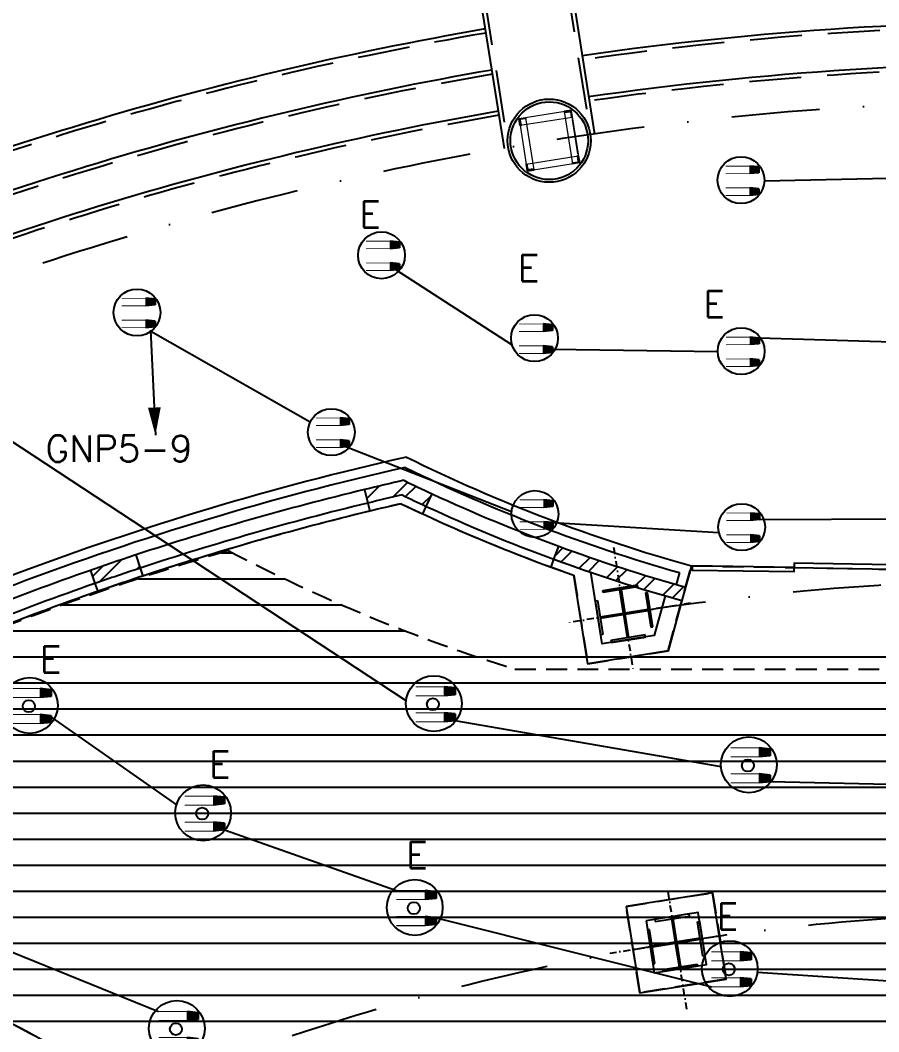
# Model space of a CAD drawing. Header units: inches. Extents: x 567115 to 582893, y 124948 to 133566.
# Drawn here: x 574630 to 575249, y 131767 to 132496 of the extents above; entities that cross this region are included whole.
import ezdxf

# ---------------------------------------------------------------- set-up
doc = ezdxf.new("R2010")
doc.units = ezdxf.units.IN
doc.header["$MEASUREMENT"] = 0
for name, pattern in [('DASHDOT', [25.4, 12.7, -6.35, 0, -6.35]), ('DASHDOT2', [0.5, 0.25, -0.125, 0, -0.125]), ('DASHED', [0.75, 0.5, -0.25]), ('DASHED2', [0.375, 0.25, -0.125]), ('HIDDEN', [0.375, 0.25, -0.125])]:
    doc.linetypes.add(name, pattern=pattern)
for name, color, linetype in [('1', 15, 'Continuous'), ('2', 1, 'Continuous'), ('AX', 1, 'Continuous'), ('Door', 1, 'Continuous'), ('ELECT', 3, 'Continuous'), ('hatch lika', 1, 'Continuous'), ('kazeb', 15, 'Continuous'), ('khatchin', 15, 'DASHED'), ('LIGHTING', 3, 'Continuous'), ('LIGHTING WIRE', 4, 'Continuous'), ('N', 2, 'Continuous'), ('nama', 2, 'Continuous'), ('new', 2, 'Continuous'), ('wall kanaf', 4, 'Continuous'), ('wall lika', 1, 'Continuous'), ('win', 1, 'Continuous'), ('wire', 4, 'Continuous')]:
    doc.layers.add(name, color=color, linetype=linetype)
doc.styles.add('ROMANS', font='romans.shx')
pattern_1 = [(0, (0, 0), (0, 18.75), [])]
pattern_2 = [(45, (15.025401272811, 15.10905221286521), (-13.25825214724776, 13.25825214724777), []), (45, (23.86423602281138, 15.10905221286521), (-13.25825214724776, 13.25825214724777), [])]

# ---------------------------------------------------------------- blocks, each defined once
blk = doc.blocks.new('kam2x18t')
at = {"layer": 'ELECT'}
for p, q in [((15.88771896019171, 11.68841516475368), (7.902089985866041, 12.48779149723123)), ((7.902089985866041, 9.195696006165235), (15.88771896019171, 9.195696006165235)), ((8.878080813839915, 12.39009299771715), (8.878080813839915, 6.001299014635151)), ((9.472345375506848, 12.33060600835597), (9.472345375506848, 6.060786003996327)), ((10.10842643283104, 12.26693310988776), (10.10842643280921, 6.124458902442711)), ((10.70269099449797, 12.20744612052658), (10.70269099449797, 6.183945891803887)), ((11.33877205180033, 12.1437732220802), (11.33877205180033, 6.247618790250272)), ((11.93303661346727, 12.08428623271902), (11.93303661346727, 6.307105779611447)), ((12.83276316056435, 11.96832512042602), (12.83276316056435, 6.397170082600496)), ((13.42702772223129, 11.93473494039063), (13.42702772223129, 6.456657071961672)), ((14.1509906094725, 11.86226490708214), (14.1509906094725, 6.529127105248335)), ((14.74525517113943, 11.80277791772096), (14.74525517113943, 6.588614094609511)), ((15.29345439852477, 11.74790215411485), (15.29345439852477, 6.643489858215617)), ((15.88771896019171, 11.68841516475368), (15.88771896019171, 6.702976847576792)), ((15.88771896019171, 6.702976847576792), (7.902089985866041, 5.903600515099242)), ((15.88771896019171, -7.356627234781627), (7.902089985866041, -6.557250902304077)), ((8.878080813839915, -6.654949401818158), (8.878080813839915, -13.04374338490015)), ((9.472345375506848, -6.714436391179333), (9.472345375506848, -12.98425639553898)), ((10.10842643283104, -6.778109289647546), (10.10842643280921, -12.92058349709259)), ((10.70269099449797, -6.837596279008721), (10.70269099449797, -12.86109650773142)), ((11.33877205180033, -6.901269177455106), (11.33877205180033, -12.79742360928503)), ((11.93303661346727, -6.960756166816282), (11.93303661346727, -12.73793661992386)), ((12.83276316056435, -7.076717279109289), (12.83276316056435, -12.64787231693481)), ((13.42702772223129, -7.110307459144678), (13.42702772223129, -12.58838532757363)), ((14.1509906094725, -7.18277749245317), (14.1509906094725, -12.51591529428697)), ((14.74525517113943, -7.242264481814345), (14.74525517113943, -12.45642830492579)), ((15.29345439852477, -7.297140245420451), (15.29345439852477, -12.40155254131969)), ((15.88771896019171, -7.356627234781627), (15.88771896019171, -12.34206555195851)), ((7.902089985866041, -9.84934639337007), (15.88771896019171, -9.84934639337007)), ((15.88771896019171, -12.34206555195851), (7.902089985866041, -13.14144188443606))]:
    blk.add_line(p, q, dxfattribs=at)
at = {"layer": 'ELECT', "const_width": 0.7741439999913834}
for points in [[(-13.13894702601829, 12.48779149723123), (-13.13894702601829, 12.48779149723123), (7.902089985866041, 12.48779149723123), (7.902089985866041, 5.903600515099242), (-13.13894702601829, 5.903600515099242)], [(-13.13894702601829, -6.557250902304077), (-13.13894702601829, -6.557250902304077), (7.902089985866041, -6.557250902304077), (7.902089985866041, -13.14144188443606), (-13.13894702601829, -13.14144188443606)]]:
    blk.add_lwpolyline(points, dxfattribs=at)
at = {"layer": 'ELECT'}
for centre, radius in [((0.2270562094345223, 0.1683127936776145), 20.41578541488291), ((-0.4541124188690446, -0.3366255873552291), 4.408298720569396)]:
    blk.add_circle(centre, radius, dxfattribs=at)
blk = doc.blocks.new('KAM2X18W')
at = {"layer": 'ELECT'}
for p, q in [((2.58939529608341, 1.904778831190825), (1.269020134986846, 2.036950843835875)), ((1.269020134986846, 1.492622885658108), (2.589395296082955, 1.492622885658164)), ((1.430394279823389, 2.020796991400353), (1.430394279823162, 0.9644487799158554)), ((1.528652309199515, 2.010961179667518), (1.528652309199032, 0.9742845916486402)), ((1.6338244416919, 2.000433253336283), (1.633824441691672, 0.9848125179799894)), ((1.732082471068026, 1.990597441603569), (1.732082471067798, 0.9946483297128168)), ((1.837254603559956, 1.980069515272334), (1.837254603559046, 1.005176256043995)), ((1.935512632935854, 1.970233703539556), (1.935512632935399, 1.015012067776766)), ((2.084276942970945, 1.951060239204104), (2.084276942970234, 1.029903652264593)), ((2.182534972346843, 1.945506307318844), (2.18253497234636, 1.039739463997428)), ((2.302237830686721, 1.933523828268726), (2.302237830686238, 1.051721943047596)), ((2.400495860062364, 1.923688016535891), (2.400495860061454, 1.06155775478026)), ((2.491137266706829, 1.914614642923659), (2.491137266706829, 1.070631128392783)), ((2.58939529608341, 1.904778831190825), (2.589395296082699, 1.080466940125561)), ((2.589395296082699, 1.080466940125561), (1.269020134986846, 0.9482949274803332)), ((2.58939529608341, -1.244203047028677), (1.269020134986846, -1.112031034383627)), ((1.430394279823389, -1.128184886819149), (1.430394279823162, -2.184533098303646)), ((1.528652309199515, -1.138020698551983), (1.528652309199032, -2.174697286570861)), ((1.6338244416919, -1.148548624883219), (1.633824441691672, -2.164169360239512)), ((1.732082471068026, -1.158384436615933), (1.732082471067798, -2.154333548506685)), ((1.837254603559956, -1.168912362947168), (1.837254603559046, -2.143805622175506)), ((1.935512632935854, -1.178748174679946), (1.935512632935399, -2.133969810442736)), ((2.084276942970945, -1.197921639015398), (2.084276942970234, -2.119078225954908)), ((2.182534972346843, -1.203475570900657), (2.18253497234636, -2.109242414222074)), ((2.302237830686721, -1.215458049950776), (2.302237830686238, -2.097259935171905)), ((2.400495860062364, -1.22529386168361), (2.400495860061454, -2.087424123439241)), ((2.491137266706829, -1.234367235295842), (2.491137266706829, -2.078350749826718)), ((2.58939529608341, -1.244203047028677), (2.589395296082699, -2.068514938093941)), ((1.269020134986846, -1.656358992561394), (2.589395296082955, -1.656358992561337)), ((2.589395296082699, -2.068514938093941), (1.269020134986846, -2.200686950739168))]:
    blk.add_line(p, q, dxfattribs=at)
at = {"layer": 'ELECT', "const_width": 0.1279999999981374}
for points in [[(-2.209987307440628, 2.036950843835875), (-2.209987307440628, 2.036950843835875), (1.269020134986846, 2.036950843835875), (1.269020134986846, 0.9482949274803332), (-2.209987307440628, 0.9482949274803332)], [(-2.209987307440628, -1.112031034383627), (-2.209987307440628, -1.112031034383627), (1.269020134986846, -1.112031034383627), (1.269020134986846, -2.200686950739168), (-2.209987307440628, -2.200686950739168)]]:
    blk.add_lwpolyline(points, dxfattribs=at)
at = {"layer": 'ELECT'}
blk.add_circle((0, 0), 3.375625895306392, dxfattribs=at)
blk = doc.blocks.new('FELESH1')
at = {"layer": 'wire', "color": 4, "linetype": 'Continuous'}
blk.add_line((10.69101856596535, 62.54183002842183), (-4.068202349619241, -22.21030323167361), dxfattribs=at)
at = {"layer": 'wire', "color": 4}
blk.add_lwpolyline([(-4.068202349619241, -22.21030323167361, 0, 10.44, 0), (0, 0, 10.44, 10.44, 0)], format="xyseb", dxfattribs=at)
blk = doc.blocks.new('sec (2-2)38')
at = {"layer": 'new', "color": 1, "linetype": 'DASHDOT2', "ltscale": 20}
for p, q in [((2.91068e-11, 48.52586728293679), (-2.91064e-11, -41.44945532240671)), ((48.5258672828786, 2.91038e-11), (-41.44945532246492, 8.73115e-11))]:
    blk.add_line(p, q, dxfattribs=at)
at = {"layer": 'new', "color": 1}
for p, q in [((-12.5, 19.00000000005821), (12.5, 19.00000000005821)), ((-12.5, 17.50000000005821), (-12.5, 19.00000000005821)), ((12.5, 17.50000000005821), (-12.5, 17.50000000005821)), ((-0.5, 17.50000000005821), (-0.5, 0.5000000000582077)), ((0.5, 17.50000000005821), (0.5, 0.5000000000582077)), ((12.5, 19.00000000005821), (12.5, 17.50000000005821)), ((-19, -12.49999999994179), (-19, 12.50000000005821)), ((-19, 12.50000000005821), (-17.5, 12.50000000005821)), ((-17.5, 12.50000000005821), (-17.5, -12.49999999994179)), ((19, 12.50000000005821), (17.5, 12.50000000005821)), ((17.5, 12.50000000005821), (17.5, -12.49999999994179)), ((19, -12.49999999994179), (19, 12.50000000005821)), ((-17.5, 0.5000000000582077), (17.5, 0.5000000000582077)), ((-17.5, -0.4999999999417926), (17.5, -0.4999999999417926)), ((-0.5, -0.4999999999417926), (-0.5, -17.49999999994179)), ((0.5, -0.4999999999417926), (0.5, -17.49999999994179)), ((-17.5, -12.49999999994179), (-19, -12.49999999994179)), ((17.5, -12.49999999994179), (19, -12.49999999994179)), ((12.5, -17.49999999994179), (-12.5, -17.49999999994179)), ((-12.5, -17.49999999994179), (-12.5, -18.99999999994179)), ((-12.5, -18.99999999994179), (12.5, -18.99999999994179)), ((12.5, -18.99999999994179), (12.5, -17.49999999994179))]:
    blk.add_line(p, q, dxfattribs=at)
for points in [[(0.5, 0.5000000000582077), (-0.5, -0.4999999999417926)], [(-0.5, 0.5000000000582077), (0.5, -0.4999999999417926)]]:
    blk.add_lwpolyline(points, dxfattribs=at)
blk = doc.blocks.new('A$C10185DBA')
at = {"layer": 'N', "linetype": 'DASHED2', "ltscale": 0.0001}
h = blk.add_hatch(color=1, dxfattribs=at)
edge = h.paths.add_edge_path()
edge.add_line((5.000067883753221, 3.000007986411218), (4.880067883786749, 3.000007986402488))
edge.add_arc((4.880067883786749, 2.820007986400391), 0.180000000006461, 90, 180)
edge.add_line((4.700067883767191, 2.820007986400391), (4.700067883837037, 0.6002595661161352))
edge.add_ellipse((4.393034915770734, 0.6043227171040229), major_axis=(0.2460731599318184, 0.212309926993431), ratio=0.8861433378090007, start_angle=225.0000000381113, end_angle=315.00000005217186, ccw=False)
edge.add_line((4.35206788709145, 0.3000079872179776), (2.180067883772779, 0.3000079872092465))
edge.add_arc((2.180067883772779, 0.120007987207151), 0.180000000006461, 90, 179.9999999972208)
edge.add_line((2.000067883753219, 0.1200079872158822), (2.000067883753219, 7.987249409799335e-06))
edge.add_line((2.000067883753219, 7.9872494098e-06), (5.000067883753221, 7.9872406786e-06))
edge.add_line((5.000067883753221, 7.9872406786e-06), (5.000067883753221, 3.000007986411218))
at = {"layer": 'N', "color": 1}
for p, q in [((2.000153748667798, 7.9872406786e-06), (2.000153748667798, 0.1200079872158822)), ((5.000153748667798, 7.9872406786e-06), (2.000153748667798, 7.9872406786e-06)), ((2.000153748667798, 7.9872406786e-06), (2.000153748667798, 7.9872406786e-06)), ((2.175771352826818, 0.3000079872092465), (4.3566687218446, 0.2999811365420477)), ((4.700153748611918, 0.6002595656271908), (4.700153748681768, 2.820007986409122)), ((5.000153748667798, 3.000007986402488), (4.880153748701327, 3.000007986402488)), ((5.000153748667798, 3.000007986402488), (5.000153748667798, 7.9872406786e-06))]:
    blk.add_line(p, q, dxfattribs=at)
for centre in [(2.180153748687355, 0.1200079872158822), (4.880153748701327, 2.820007986409122)]:
    blk.add_arc(centre, 0.1799999999916181, 90, 180, dxfattribs=at)
at = {"layer": 'N', "color": 1, "extrusion": (0, 0, -1)}
blk.add_ellipse((4.393120780685313, 0.6043227171040229), major_axis=(0.2460731599318183, 0.212309926993431), ratio=0.886143337809001, start_param=0.7853981625394653, end_param=2.356194489579768, dxfattribs=at)
blk = doc.blocks.new('sotonak')
at = {"layer": 'N', "color": 15, "linetype": 'Continuous', "lineweight": 0, "ltscale": 0.0001}
for p, q in [((15.54345469654072, 21.91805228797603), (-21.91805228823796, 15.54345469846157)), ((15.54345469654072, 21.91805228797603), (21.91805228753947, -15.54345469630789)), ((-21.91805228823796, 15.54345469846157), (-15.54345469700638, -21.91805228727753)), ((16.38221753726248, 16.98890663209022), (-21.0792894475162, 10.61430904257577)), ((20.82766059436835, -9.135565343720373), (16.63384638971183, 15.51016293559223)), ((-15.54345469700638, -21.91805228727753), (21.91805228753947, -15.54345469630789))]:
    blk.add_line(p, q, dxfattribs=at)
for points in [[(-10.6143090397818, -21.07928945266758), (-16.98890663054771, 16.38221753947437)], [(10.61430904048029, 21.07928944722516), (16.98890663147904, -16.38221753729158)], [(-16.38221753772814, -16.98890663238126), (21.07928944670129, -10.61430904135341)]]:
    blk.add_lwpolyline(points, dxfattribs=at)
at = {"layer": 'N', "color": 2, "linetype": 'Continuous', "lineweight": 0, "ltscale": 0.0001, "yscale": 1.666666666666666, "zscale": 1.666666666666666}
for p, xscale, rotation in [((7.327957087079994, 20.52008435674361), -1.666666666666666, 189.6571742515168), ((-13.70255914446898, 16.94144887462607), 1.666666666666666, 189.6571742497791), ((13.70255914423615, -16.94144887363654), 1.666666666666666, 9.657174249806452), ((-7.327957087429238, -20.52008435569587), -1.666666666666666, 9.657174251544028)]:
    blk.add_blockref('A$C10185DBA', p, dxfattribs=dict(at, xscale=xscale, rotation=rotation))

msp = doc.modelspace()

# ---------------------------------------------------------------- hatches: boundary and pattern name
at = {"layer": 'hatch lika'}
h = msp.add_hatch(dxfattribs=at)
h.set_pattern_fill('ANSI32', color=256, scale=50)
h.set_pattern_definition(pattern_2)
h.paths.add_polyline_path([(574906.4875374619, 132164.7283883601, 0.0034292277355922), (574878.2542474361, 132158.086307112), (574880.6110064008, 132148.367990016, -0.0030125853416064), (574905.2919426898, 132154.1960634531, 0.0039820085474366), (574922.722154113, 132145.9545435774), (574926.9245743289, 132155.0286641589, -0.0047111059074957)])
h = msp.add_hatch(dxfattribs=at)
h.set_pattern_fill('ANSI32', color=256, scale=50)
h.set_pattern_definition(pattern_2)
h.paths.add_polyline_path([(575018.179741708, 132117.2440043565), (575014.7374705066, 132107.8551402628, 0.0058249463605357), (575041.3283831374, 132098.4559627461, 0.0141797471448667), (575106.911396459, 132078.1861221775), (575109.5493251614, 132087.8320192353, -0.0199970725469606)])
h = msp.add_hatch(dxfattribs=at)
h.set_pattern_fill('ANSI32', color=256, scale=50)
h.set_pattern_definition(pattern_2)
h.paths.add_polyline_path([(574716.548877724, 132101.4636323428), (574713.4125410507, 132110.9590729471, 0.0040881529331569), (574680.6699014866, 132099.8464746729), (574683.9610863015, 132090.4035883282, -0.0040881529331576)])
at = {"layer": 'kazeb'}
h = msp.add_hatch(dxfattribs=at)
h.set_pattern_fill('LINE', color=256, scale=150)
h.set_pattern_definition(pattern_1)
edge = h.paths.add_edge_path()
edge.add_arc((575361.5920008518, 130138.3380582321), 2059.539099706101, 106.4018830308903, 120.301117785527, ccw=False)
edge.add_arc((575361.5875456007, 133229.2629677143), 1257.725893198233, 242.4588771768656, 250.8430858311194)
edge.add_line((574948.8567536114, 132041.1856487805), (575774.3659894883, 132041.200390743))
edge.add_arc((575362.3746057772, 133227.7365357757), 1256.027437487439, 289.1481230944804, 297.8703364661393)
edge.add_arc((575361.7388226992, 130138.5968010154), 2064.257172178478, 59.64565037531412, 73.45619684846639, ccw=False)
edge.add_arc((575361.5647296075, 133229.7544402458), 1674.613743458227, 231.6471709145323, 308.53793346990955, ccw=False)
h.paths.add_polyline_path([(575113.2219544176, 131701.7792547744), (575052.1280187455, 131691.2184298024), (575041.5671937735, 131752.3123654747), (575102.6611294457, 131762.8731904466)], flags=16)
h.paths.add_polyline_path([(575609.9694238324, 131701.4543988983), (575671.0480296918, 131690.8052718792), (575681.6971567109, 131751.8838777387), (575620.6185508515, 131762.5330047577)], flags=16)
h = msp.add_hatch(dxfattribs=at)
h.set_pattern_fill('LINE', color=256, scale=150)
h.set_pattern_definition(pattern_1)
edge = h.paths.add_edge_path()
edge.add_arc((562282.2939066099, 139745.7664967458), 14483.14776331923, 325.2965481963228, 326.87902642173736, ccw=False)
edge.add_arc((575361.3053178124, 133228.8395750184), 2088.732556083166, 235.8585946426628, 245.1934947678078)
edge.add_line((574484.9668237695, 131332.8346871817), (574652.7703388853, 131695.9315948565))
edge.add_arc((575364.8291687544, 133235.0270944651), 1695.830986304326, 235.82332366580948, 245.1724926906728, ccw=False)

# ---------------------------------------------------------------- linework, layer by layer
at = {"layer": '1', "color": 15, "linetype": 'HIDDEN', "ltscale": 150}
for p, q in [((575023.4175978844, 132524.7556694933), (575041.0057534109, 132413.710278989)), ((574964.1780982998, 132515.4689805666), (574981.7810996443, 132404.3298588143))]:
    msp.add_line(p, q, dxfattribs=at)
for radius, start, end in [(2418.974239596525, 99.78083623436578, 114.2220249053375), (2388.974239596538, 88.9999999984635, 98.20857360606941), (2388.974239596538, 99.79064049351075, 114.211092027446), (2358.974239596551, 88.9999999984635, 98.19850619825779), (2358.974239596551, 99.8006941508064, 114.1998810401101)]:
    msp.add_arc((575376.5909305934, 130103.1481571379), radius, start, end, dxfattribs=at)
at = {"layer": '2'}
for p, q in [((575025.9179812254, 132528.1461813051), (575043.9688172227, 132414.1795900244)), ((574960.7508879416, 132517.9301265897), (574978.8180358326, 132403.8605477793))]:
    msp.add_line(p, q, dxfattribs=at)
at = {"layer": '2', "color": 1}
msp.add_circle((575011.3164547249, 132409.4004324277), 27.98146050622434, dxfattribs=at)
at = {"layer": '2'}
for radius, start, end in [(2391.960243008217, 88.9999999984635, 98.20956182957508), (2421.960243008205, 99.77987367560141, 114.2230982704921), (2361.96024300823, 88.9999999984635, 98.19951970164192), (2391.960243008217, 99.78965362024218, 114.2121925068784), (2361.96024300823, 99.79968203358517, 114.2010096720162)]:
    msp.add_arc((575376.5909305934, 130103.1481571379), radius, start, end, dxfattribs=at)
at = {"layer": 'AX', "color": 15, "linetype": 'DASHDOT', "ltscale": 5}
for radius, start, end in [(2335, 63.00000000106037, 128.0000000008274), (1990, 78.99999999895945, 99.00000000256031), (1750, 48.00000000070504, 128.0000000008274)]:
    msp.add_arc((575376.5909305934, 130103.1481571379), radius, start, end, dxfattribs=at)
at = {"layer": 'Door'}
for points in [[(575187.8873961437, 132101.9567206084), (575114.2710219198, 132103.1205152655), (575114.2186032028, 132100.1209732538), (575187.8349774266, 132098.9571785968)], [(575257.9308892937, 132103.7352687362), (575187.9396947353, 132104.9562647168), (575187.8873961437, 132101.9567206084), (575257.8785907022, 132100.7357246281)]]:
    msp.add_lwpolyline(points, close=True, dxfattribs=at)
at = {"layer": 'khatchin', "ltscale": 30}
for points in [[(576446.8687627377, 131908.7816409927, -0.3400768038858287), (574401.1957758662, 131920.134556239), (574534.8244237619, 131982.4466181016), (574518.3751241834, 132018.1332431446, -0.04865213269020099), (574904.586270788, 132147.8764645474, 0.027694860352475), (575029.0035984892, 132096.3659252157), (575039.1018480833, 132032.6080865447), (575096.9526388097, 132041.7707516563), (575113.7329421508, 132103.129907603), (575709.2650097767, 132092.7808588591), (575723.6999159649, 132030.8336523245), (575781.1956931516, 132019.6576053806), (575793.5288194423, 132083.021087721, 0.0276948603519421), (575919.6680473818, 132130.1581460653, -0.0675325208941735), (576446.8687627375, 131908.7816409927, -10.5964854451027)], [(574322.4629420103, 131916.5146811493, -0.06072131591200715), (574780.0337983066, 132114.0635857967, 0.04534767579056263), (574986.6356276537, 132028.7274698426), (575736.6403187662, 132028.742487913, 0.04667832141147889), (575949.5325187937, 132117.3985201681, -0.06033292257958786), (576404.9037458355, 131919.8785350564, -0.3486809573290723), (574322.4629419922, 131916.5146811943, -0.7999800677110885)], [(574412.2017971922, 131832.0503216403, -0.006904973580473935), (574189.0307936021, 131500.0896998978, 0.04075372533583099), (574484.9668237695, 131332.8346871817), (574652.7703388853, 131695.9315948565, -0.04081608871955422), (574412.2017971964, 131832.0503216465, 1.868611141918171)]]:
    msp.add_lwpolyline(points, format="xyb", dxfattribs=at)
msp.add_lwpolyline([(575066.7907483953, 131857.7872502592), (575129.0151138528, 131867.642621557), (575138.8704851505, 131805.4182560996), (575076.6461196931, 131795.5628848016), (575066.7174232942, 131858.2502067258)], dxfattribs=at)
at = {"layer": 'LIGHTING WIRE'}
for p, q in [((575270.7325051852, 132382.4222816182), (575166.3985486268, 132380.3037817795)), ((574984.4882247044, 132262.3478090712), (574900.8233859694, 132316.2632305019)), ((574724.2915386698, 132272.0924570351), (574839.1139620091, 132206.7823928831)), ((575276.6706396565, 132263.574055566), (575162.5937205319, 132267.2564163837)), ((575132.7743037109, 132257.2943309687), (575013.607213528, 132258.8968806352)), ((574908.1757355017, 132005.8998900735), (574593.4295333386, 132212.7420438017)), ((574865.2313887123, 132188.9090547679), (574984.23473316, 132142.3167713196)), ((575162.9427506019, 132136.4057983626), (575271.9578194041, 132137.1316014014)), ((575013.956243598, 132134.2286017971), (575133.5520379003, 132127.1988882961)), ((574650.713624219, 131995.3072099505), (574742.6548889978, 131931.0602417552)), ((575135.1127264921, 131958.2669742014), (574943.5808552332, 131991.5526562895)), ((575344.7486728211, 131943.7073113919), (575170.5626000636, 131947.4850358111)), ((574777.274952068, 131912.8385294362), (574901.2315719029, 131869.1367265649)), ((574929.8011250371, 131849.6048183641), (575128.2133167333, 131799.8434826794)), ((574623.7117415362, 131824.9565913795), (574729.8305503436, 131781.9844424326)), ((575161.2884890701, 131810.3003001338), (575330.9904406151, 131799.1643802069))]:
    msp.add_line(p, q, dxfattribs=at)
at = {"layer": 'nama', "color": 2}
msp.add_circle((575011.3164547249, 132409.4004324277), 29.98146050622434, dxfattribs=at)
at = {"layer": 'wall kanaf', "color": 15}
for points in [[(574880.6110064008, 132148.367990016), (574882.02506178, 132142.5369997581)], [(574920.2007019832, 132140.5100712286), (574922.722154113, 132145.9545435778)], [(575012.6721077855, 132102.2218218064), (575014.7374705066, 132107.8551402628)], [(574716.548877724, 132101.4636323428), (574718.4306797279, 132095.7663679801)], [(575106.911396459, 132078.1861221775), (575096.9526388098, 132041.7707516562), (575039.1018480834, 132032.6080865445), (575029.0035984892, 132096.3659252156)], [(575094.8858498662, 132081.5994305694), (575087.0246784703, 132052.8541312865), (575049.492521528, 132046.9096216148), (575041.3283831371, 132098.4559627451)], [(574683.9610863015, 132090.4035883282), (574685.9357971906, 132084.7378565216)]]:
    msp.add_lwpolyline(points, dxfattribs=at)
for points in [[(575066.7907483955, 131857.7872502592), (575076.6461196931, 131795.5628848016), (575138.8704851507, 131805.4182560995), (575129.015113853, 131867.642621557)], [(575081.0922834659, 131847.3965768147), (575087.0367931378, 131809.8644198721), (575124.5689500803, 131815.808929544), (575118.6244404088, 131853.3410864863)]]:
    msp.add_lwpolyline(points, close=True, dxfattribs=at)
for centre, radius, start, end in [((575376.5909305934, 130103.1481571379), 2104.499999999962, 102.9410362840483, 103.6314678987068), ((575431.4211308052, 133244.3682234898), 1210.490504343725, 244.2375274205216, 245.1501317374274), ((575376.5909305934, 130103.1481571379), 2098.499999999962, 102.9984552484604, 103.6314678987068), ((575431.4211308052, 133244.3682234898), 1216.490504343725, 244.3369647173079, 245.1501317374274), ((575431.4211308052, 133244.3682234898), 1210.490504343725, 249.8653765445898, 251.2003408174116), ((575376.5909305934, 130103.1481571379), 2104.499999999962, 108.2783492304828, 109.2152796479147), ((575431.4211308052, 133244.3682234898), 1216.490504343725, 249.8653765445898, 250.6825371315578), ((575376.5909305934, 130103.1481571379), 2098.499999999962, 108.2783492304828, 109.2152796479147), ((575431.4211308052, 133244.3682234898), 1677.781324568087, 238.9137885673621, 244.3523276159862)]:
    msp.add_arc(centre, radius, start, end, dxfattribs=at)
at = {"layer": 'wall lika'}
for points in [[(574878.2542474361, 132158.086307112), (574880.6110133713, 132148.367961274)], [(574922.7222165476, 132145.9546783903), (574926.924574329, 132155.0286641589)], [(575014.7374705066, 132107.8551402628), (575018.1797417082, 132117.2440043568)], [(574713.4125410507, 132110.9590729471), (574716.548877724, 132101.4636323428)], [(574680.6699014866, 132099.8464746729), (574683.9610863015, 132090.4035883282)], [(575109.5493251614, 132087.8320192353), (575106.911396459, 132078.1861221775)]]:
    msp.add_lwpolyline(points, dxfattribs=at)
for centre, radius, start, end in [((575376.5909305934, 130103.1481571379), 2114.499999999962, 102.8455498751731, 103.6314678987068), ((575431.4211308052, 133244.3682234898), 1200.490504343907, 244.0704337800845, 245.1501317374274), ((575431.4211308052, 133244.3682234898), 1200.490504343907, 249.8653765445898, 254.4477572428113), ((575376.5909305934, 130103.1481571379), 2114.499999999962, 108.2783492304828, 109.2152796479147), ((575431.4211308052, 133244.3682234898), 1210.490504343907, 249.8653765445898, 254.4498816984597)]:
    msp.add_arc(centre, radius, start, end, dxfattribs=at)
at = {"layer": 'win', "color": 15}
for points in [[(575113.7329421508, 132103.1299076029), (575109.5493251615, 132087.8320192353)], [(575105.1481044306, 132098.2746734037), (575102.79726467, 132089.6785508814)]]:
    msp.add_lwpolyline(points, dxfattribs=at)
for centre, radius, start, end in [((575376.5909305934, 130103.1481571379), 2130.359473660002, 102.6946394314368, 118.5039083113652), ((575431.4211308052, 133244.3682234898), 1184.631030683862, 243.8018505256994, 254.4443144169175), ((575376.5909305934, 130103.1481571379), 2123.359473660009, 102.761169755939, 118.6326892769199), ((575431.4211308052, 133244.3682234898), 1191.631030683864, 243.9209460472018, 254.1092627600655), ((575376.5909305934, 130103.1481571379), 2114.499999999962, 103.6314678987068, 108.2783492304828), ((575431.4211308052, 133244.3682234898), 1200.490504343907, 245.1501317374274, 249.8653765445898), ((575376.5909305934, 130103.1481571379), 2104.499999999962, 103.6314678987068, 108.2783492304828), ((575431.4211308052, 133244.3682234898), 1210.490504343725, 245.1501317374274, 249.8653765445898), ((575376.5909305934, 130103.1481571379), 2098.499999999962, 103.6314678987068, 108.2783492304828), ((575431.4211308052, 133244.3682234898), 1216.490504343725, 245.1501317374274, 249.8653765445898), ((575376.5909305934, 130103.1481571379), 2114.499999999962, 109.2152796479147, 113.861916671742), ((575376.5909305934, 130103.1481571379), 2104.499999999962, 109.2152796479147, 113.861916671742), ((575376.5909305934, 130103.1481571379), 2098.499999999962, 109.2152796479147, 113.861916671742)]:
    msp.add_arc(centre, radius, start, end, dxfattribs=at)

# ---------------------------------------------------------------- block references
at = {"layer": 'LIGHTING'}
for name, p, xscale, yscale, zscale in [('KAM2X18W', (575149.5325617767, 132380.9438928617), 5, 5, 5), ('KAM2X18W', (574890.4020012545, 132326.8586216317), 5, 5, 5), ('KAM2X18W', (574714.2795990347, 132285.6804046126), 5, 5, 5), ('KAM2X18W', (575000.6602370476, 132267.178675598), 5, 5, 5), ('KAM2X18W', (575149.6467440515, 132257.7325222277), 5, 5, 5), ('KAM2X18W', (574854.3187138506, 132199.455266839), 5, 5, 5), ('KAM2X18W', (575001.0092671176, 132140.4496170323), 5, 5, 5), ('KAM2X18W', (575149.9957741215, 132131.003463662), 5, 5, 5), ('kam2x18t', (574636.7854838561, 132002.3768728368), 0.9842519684461877, 0.9842519684461877, 0.9842519684461877), ('kam2x18t', (574927.9433365726, 132003.7003586044), 0.9842519684461877, 0.9842519684461877, 0.9842519684461877), ('kam2x18t', (575154.925081403, 131959.6327381261), 0.9842519684461877, 0.9842519684461877, 0.9842519684461877), ('kam2x18t', (574761.6374334074, 131924.9862317512), 0.9842519684461877, 0.9842519684461877, 0.9842519684461877), ('kam2x18t', (574914.1636063765, 131856.8455932015), 0.9842519684461877, 0.9842519684461877, 0.9842519684461877), ('kam2x18t', (575141.1453512069, 131812.7779727232), 0.9842519684461877, 0.9842519684461877, 0.9842519684461877), ('kam2x18t', (574742.7625848172, 131769.6933090692), 0.9842519684461877, 0.9842519684461877, 0.9842519684461877)]:
    msp.add_blockref(name, p, dxfattribs=dict(at, xscale=xscale, yscale=yscale, zscale=zscale))
at = {"layer": 'LIGHTING WIRE', "ltscale": 8, "xscale": 0.8799999989514822, "yscale": 0.8799999989514822, "zscale": 0.8799999989514822, "rotation": 12.5209043373154}
msp.add_blockref('FELESH1', (574726.7735992073, 132217.1463254097), dxfattribs=at)
at = {"layer": 'N', "color": 2, "rotation": 359.3428257491722}
msp.add_blockref('sotonak', (575011.3164250355, 132409.4147895746), dxfattribs=at)
msp.add_blockref('sotonak', (575011.3164250355, 132409.4147895746), dxfattribs=at)
at = {"layer": 'new', "color": 2}
for p, rotation in [((575065.2863451634, 132068.6479549221), 9.000000000038296), ((575065.2863451634, 132068.6479549221), 9.000000000038291), ((575102.8306167729, 131831.6027531795), 189.0000000001316), ((575102.830616773, 131831.6027531795), 189.0000000001316)]:
    msp.add_blockref('sec (2-2)38', p, dxfattribs=dict(at, rotation=rotation))

# ---------------------------------------------------------------- texts
at = {"layer": 'LIGHTING', "color": 2, "ltscale": 8, "style": 'ROMANS'}
for s, p in [('E', (574874.511240328, 132346.9345894046)), ('E', (574988.6774422117, 132308.1073952081)), ('E', (575122.364554804, 132282.2554723835)), ('GNP5-9', (574648.2869414685, 132178.0957283416)), ('E', (574644.2171087886, 132026.3420854076)), ('E', (574766.0677657181, 131950.5687093087)), ('E', (574908.1966121066, 131885.2837631971)), ('E', (575131.8530985512, 131841.0635827952))]:
    msp.add_text(s, height=19, dxfattribs=at).set_placement(p)

doc.saveas('drawing.dxf')
